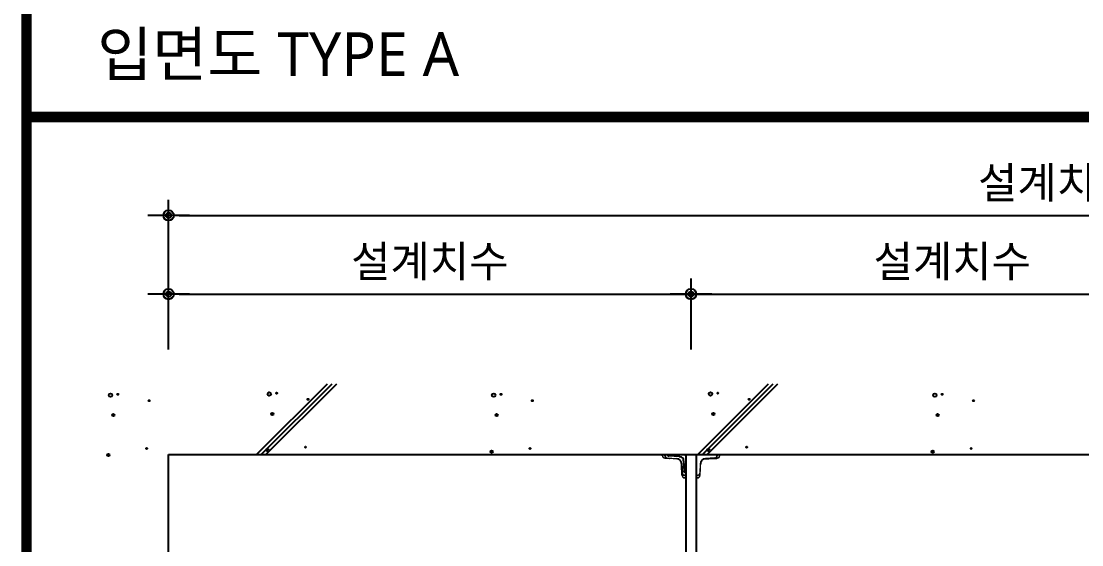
# Model space of a CAD drawing. Extents: x -256 to 8104, y -176 to 5714.
# Drawn here: x 2479 to 3494, y 3615 to 4116 of the extents above; entities that cross this region are included whole.
import ezdxf
from ezdxf.enums import TextEntityAlignment as Align

# ---------------------------------------------------------------- set-up
doc = ezdxf.new("R2010")
doc.units = 0
doc.header["$LTSCALE"] = 30
doc.layers.get('0').update_dxf_attribs({"linetype": 'CONTINUOUS'})
doc.layers.get('DEFPOINTS').update_dxf_attribs({"linetype": 'CONTINUOUS'})
for name, color, linetype in [('0_toilet', 6, 'CONTINUOUS'), ('DIM', 7, 'CONTINUOUS'), ('TIT', 3, 'CONTINUOUS'), ('경첩', 4, 'CONTINUOUS'), ('해치', 8, 'CONTINUOUS')]:
    doc.layers.add(name, color=color, linetype=linetype)
doc.styles.add('돋움', font='malgun.ttf')
doc.dimstyles.new('10', dxfattribs={"dimscale": 10, "dimtxt": 3, "dimasz": 1, "dimexe": 1.5, "dimexo": 2, "dimgap": 1, "dimtad": 1, "dimdec": 0, "dimlunit": 6, "dimtxsty": '돋움', "dimblk": 'DIMDOT', "dimcen": -1, "dimdle": 1.5, "dimclrt": 3, "dimazin": 3, "dimtfac": 1, "dimtdec": 0, "dimtix": 1, "dimtmove": 2, "dimatfit": 3, "dimldrblk": 'DIMDOT', "dimarcsym": 0})

# ---------------------------------------------------------------- blocks, each defined once
blk = doc.blocks.new('DIMDOT')
at = {"linetype": 'Continuous'}
blk.add_line((-2, 0), (2, 0), dxfattribs=at)
for radius in [0.5, 0.25]:
    blk.add_circle((0, 0), radius, dxfattribs=at)
blk = doc.blocks.new('*D21')
at = {"layer": 'DEFPOINTS', "color": 0}
for p in [(3620.2, 3854.6), (3120.2, 3781.5), (3620.2, 3781.5)]:
    blk.add_point(p, dxfattribs=at)
at = {"layer": 'DIM', "color": 0, "lineweight": -2, "ltscale": 10}
for p, q in [((3120.2, 3801.5), (3120.2, 3869.6)), ((3620.2, 3801.5), (3620.2, 3869.6)), ((3130.2, 3854.6), (3610.2, 3854.6))]:
    blk.add_line(p, q, dxfattribs=at)
at = {"layer": 'DIM', "color": 0, "lineweight": -2, "xscale": 10, "yscale": 10, "zscale": 10, "rotation": 180}
blk.add_blockref('DIMDOT', (3120.2, 3854.6), dxfattribs=at)
at = {"layer": 'DIM', "color": 0, "lineweight": -2, "xscale": 10, "yscale": 10, "zscale": 10}
blk.add_blockref('DIMDOT', (3620.2, 3854.6), dxfattribs=at)
at = {"layer": 'DIM', "color": 3, "insert": (3370.2, 3884.3), "char_height": 30, "attachment_point": 5, "style": '돋움'}
blk.add_mtext('설계치수', dxfattribs=at)
blk = doc.blocks.new('*D22')
at = {"layer": 'DEFPOINTS', "color": 0}
for p in [(3120.2, 3854.6), (2620.2, 3781.5), (3120.2, 3781.5)]:
    blk.add_point(p, dxfattribs=at)
at = {"layer": 'DIM', "color": 0, "lineweight": -2, "ltscale": 10}
for p, q in [((2620.2, 3801.5), (2620.2, 3869.6)), ((3120.2, 3801.5), (3120.2, 3869.6)), ((2630.2, 3854.6), (3110.2, 3854.6))]:
    blk.add_line(p, q, dxfattribs=at)
at = {"layer": 'DIM', "color": 0, "lineweight": -2, "xscale": 10, "yscale": 10, "zscale": 10, "rotation": 180}
blk.add_blockref('DIMDOT', (2620.2, 3854.6), dxfattribs=at)
at = {"layer": 'DIM', "color": 0, "lineweight": -2, "xscale": 10, "yscale": 10, "zscale": 10}
blk.add_blockref('DIMDOT', (3120.2, 3854.6), dxfattribs=at)
at = {"layer": 'DIM', "color": 3, "insert": (2870.2, 3884.3), "char_height": 30, "attachment_point": 5, "style": '돋움'}
blk.add_mtext('설계치수', dxfattribs=at)
blk = doc.blocks.new('*D36')
at = {"layer": 'DEFPOINTS', "color": 0}
for p in [(4320.2, 3930), (2620.2, 3781.5), (4320.2, 3781.5)]:
    blk.add_point(p, dxfattribs=at)
at = {"layer": 'DIM', "color": 0, "lineweight": -2}
for p, q in [((2620.2, 3801.5), (2620.2, 3945)), ((4320.2, 3801.5), (4320.2, 3945)), ((2630.2, 3930), (4310.2, 3930))]:
    blk.add_line(p, q, dxfattribs=at)
at = {"layer": 'DIM', "color": 0, "lineweight": -2, "xscale": 10, "yscale": 10, "zscale": 10, "rotation": 180}
blk.add_blockref('DIMDOT', (2620.2, 3930), dxfattribs=at)
at = {"layer": 'DIM', "color": 0, "lineweight": -2, "xscale": 10, "yscale": 10, "zscale": 10}
blk.add_blockref('DIMDOT', (4320.2, 3930), dxfattribs=at)
at = {"layer": 'DIM', "color": 3, "insert": (3470.2, 3959.6), "char_height": 30, "attachment_point": 5, "style": '돋움'}
blk.add_mtext('설계치수', dxfattribs=at)
blk = doc.blocks.new('FOLDING_01')
for p, q in [((2620.2, 2929.3), (2620.2, 3701.1)), ((2620.2, 3701.1), (4320.2, 3701.1))]:
    blk.add_line(p, q)
at = {"color": 4}
for p, q in [((3109, 3699), (3099.2, 3699.6)), ((3109, 3699), (3109.6, 3699)), ((3113, 3695.1), (3113.6, 3685.1))]:
    blk.add_line(p, q, dxfattribs=at)
at = {"color": 8, "const_width": 10}
for points in [[(2484.2, 2769.2), (2484.2, 5538.4)], [(2484.2, 4024.2), (5832, 4024.2)]]:
    blk.add_lwpolyline(points, dxfattribs=at)
at = {"color": 4}
for centre, radius, start, end in [((3099.3, 3701.2), 1.61, 184.0227, 266.85), ((3109.4, 3695.3), 3.66, 356.6481, 86.2207), ((3115.2, 3685.3), 1.65, 186.1664, 269.5984)]:
    blk.add_arc(centre, radius, start, end, dxfattribs=at)
at = {"layer": '0_toilet'}
for p, q in [((3115.2, 3701.1), (3115.2, 2976.1)), ((3125.2, 3701.1), (3125.2, 2976.1))]:
    blk.add_line(p, q, dxfattribs=at)
at = {"layer": '경첩', "color": 4, "linetype": 'Continuous', "lineweight": 15}
for p, q in [((3092.7, 3699.9), (3092.7, 3701.1)), ((3092.7, 3701.1), (3093, 3701.1)), ((3093, 3699.9), (3092.7, 3699.9)), ((3093, 3701.1), (3093, 3699.9)), ((3093, 3701.1), (3095.1, 3701.1)), ((3095, 3697.8), (3096.4, 3697.7)), ((3097.5, 3697.4), (3095, 3697.6)), ((3095.1, 3701.1), (3095.1, 3699.8)), ((3095.1, 3699.8), (3095.2, 3699.8)), ((3095.2, 3699.8), (3095.2, 3701.1)), ((3095.2, 3701.1), (3095.5, 3701.1)), ((3095.2, 3699.8), (3095.5, 3699.8)), ((3095.5, 3701.1), (3095.5, 3699.8)), ((3113.7, 3701.1), (3095.5, 3701.1)), ((3095.5, 3697.4), (3095.6, 3697.5)), ((3095.5, 3697.4), (3095.6, 3697.3)), ((3098.8, 3697.1), (3095.6, 3697.3)), ((3097.5, 3697.7), (3106.5, 3697.3)), ((3106.4, 3697), (3097.5, 3697.4)), ((3098.8, 3697.1), (3099, 3697.4)), ((3099.4, 3697.1), (3099.7, 3697.3)), ((3099.8, 3697.1), (3100, 3697.3)), ((3100.5, 3697.1), (3100.7, 3697.3)), ((3103.2, 3696.9), (3100.5, 3697.1)), ((3103.2, 3696.9), (3103.4, 3697.2)), ((3103.8, 3696.9), (3104.1, 3697.1)), ((3104.2, 3696.9), (3104.4, 3697.1)), ((3104.8, 3696.9), (3105.1, 3697.1)), ((3106.2, 3696.8), (3104.8, 3696.9)), ((3106.2, 3696.8), (3106.4, 3697)), ((3106.4, 3696.8), (3106.2, 3696.8)), ((3107.4, 3696.6), (3107.6, 3696.8)), ((3108, 3696.4), (3108.2, 3696.6)), ((3108.2, 3696.3), (3108.4, 3696.5)), ((3108.7, 3696.1), (3108.9, 3696.3)), ((3108.9, 3696), (3109.1, 3696.1)), ((3110, 3694.9), (3110.2, 3695.1)), ((3110.1, 3694.7), (3110.3, 3694.9)), ((3115.2, 3681.3), (3115.2, 3699.6)), ((3125.2, 3681.3), (3125.2, 3699.6)), ((3126.7, 3701.1), (3145, 3701.1)), ((3130.3, 3694.7), (3130.1, 3694.9)), ((3130.5, 3694.9), (3130.3, 3695.1)), ((3131.6, 3696), (3131.4, 3696.1)), ((3131.8, 3696.1), (3131.6, 3696.3)), ((3132.2, 3696.3), (3132.1, 3696.5)), ((3132.5, 3696.4), (3132.3, 3696.6)), ((3133, 3696.6), (3132.8, 3696.8)), ((3143, 3697.7), (3134, 3697.3)), ((3134, 3697), (3143, 3697.4)), ((3134.3, 3696.8), (3134, 3697)), ((3134, 3696.8), (3134.3, 3696.8)), ((3134.3, 3696.8), (3135.6, 3696.9)), ((3135.6, 3696.9), (3135.4, 3697.1)), ((3136.3, 3696.9), (3136.1, 3697.1)), ((3136.6, 3696.9), (3136.4, 3697.1)), ((3137.3, 3696.9), (3137.1, 3697.2)), ((3137.3, 3696.9), (3140, 3697.1)), ((3140, 3697.1), (3139.8, 3697.3)), ((3140.7, 3697.1), (3140.4, 3697.3)), ((3141, 3697.1), (3140.8, 3697.3)), ((3141.7, 3697.1), (3141.5, 3697.4)), ((3141.7, 3697.1), (3144.9, 3697.3)), ((3143, 3697.4), (3145.5, 3697.6)), ((3145.5, 3697.8), (3144, 3697.7)), ((3145, 3697.4), (3144.8, 3697.5)), ((3145, 3697.4), (3144.9, 3697.3)), ((3145, 3701.1), (3145, 3699.8)), ((3145.2, 3701.1), (3145, 3701.1)), ((3145.2, 3699.8), (3145, 3699.8)), ((3145.2, 3699.8), (3145.2, 3701.1)), ((3145.3, 3699.8), (3145.2, 3699.8)), ((3147.5, 3701.1), (3145.3, 3701.1)), ((3145.3, 3701.1), (3145.3, 3699.8)), ((3147.5, 3701.1), (3147.5, 3699.9)), ((3147.7, 3701.1), (3147.5, 3701.1)), ((3147.5, 3699.9), (3147.7, 3699.9)), ((3147.7, 3699.9), (3147.7, 3701.1)), ((3110.4, 3694.3), (3110.6, 3694.5)), ((3110.5, 3694), (3110.7, 3694.2)), ((3110.7, 3693.6), (3110.9, 3693.8)), ((3111, 3693.3), (3110.8, 3693.1)), ((3110.8, 3693.1), (3111, 3693.3)), ((3110.9, 3692.7), (3111.1, 3693)), ((3110.9, 3692.5), (3111.2, 3692.7)), ((3111, 3691.6), (3111, 3692.3)), ((3111, 3691.6), (3111.2, 3691.8)), ((3111, 3691.5), (3111.2, 3691.7)), ((3111, 3691.5), (3111, 3691.6)), ((3111, 3691.2), (3111, 3691.5)), ((3111, 3691.2), (3111.2, 3691.4)), ((3111, 3691.1), (3111.2, 3691.3)), ((3111, 3691.1), (3111, 3691.2)), ((3111.1, 3690.2), (3111, 3691.1)), ((3111.1, 3690.2), (3111.3, 3690.4)), ((3111.1, 3689.9), (3111.3, 3690.2)), ((3111.1, 3689.5), (3111.1, 3689.9)), ((3111.1, 3689.5), (3111.3, 3689.7)), ((3111.1, 3689.5), (3111.3, 3689.7)), ((3111.2, 3686.6), (3111.1, 3689.5)), ((3111.6, 3683.3), (3111.2, 3692.3)), ((3111.2, 3686.6), (3111.5, 3686.9)), ((3111.2, 3686.3), (3111.5, 3686.5)), ((3111.3, 3685.6), (3111.2, 3686.3)), ((3111.3, 3685.6), (3111.5, 3685.8)), ((3111.3, 3685.3), (3111.5, 3685.5)), ((3111.3, 3684.6), (3111.6, 3684.8)), ((3111.4, 3681.9), (3111.3, 3684.6)), ((3111.5, 3692.3), (3111.9, 3683.3)), ((3129, 3692.3), (3128.6, 3683.3)), ((3128.8, 3683.3), (3129.3, 3692.3)), ((3129.2, 3685.3), (3128.9, 3685.5)), ((3129.1, 3684.6), (3128.9, 3684.8)), ((3129.2, 3686.6), (3129, 3686.9)), ((3129.2, 3686.3), (3129, 3686.5)), ((3129.2, 3685.6), (3129, 3685.8)), ((3129, 3681.9), (3129.1, 3684.6)), ((3129.4, 3689.5), (3129.1, 3689.7)), ((3129.4, 3689.5), (3129.1, 3689.7)), ((3129.5, 3691.6), (3129.2, 3691.8)), ((3129.5, 3691.5), (3129.2, 3691.7)), ((3129.5, 3691.2), (3129.2, 3691.4)), ((3129.4, 3691.1), (3129.2, 3691.3)), ((3129.4, 3690.2), (3129.2, 3690.4)), ((3129.4, 3689.9), (3129.2, 3690.2)), ((3129.2, 3686.6), (3129.4, 3689.5)), ((3129.2, 3685.6), (3129.2, 3686.3)), ((3129.6, 3692.7), (3129.3, 3693)), ((3129.5, 3692.5), (3129.3, 3692.7)), ((3129.4, 3693.3), (3129.6, 3693.1)), ((3129.6, 3693.1), (3129.4, 3693.3)), ((3129.4, 3691.1), (3129.5, 3691.2)), ((3129.4, 3690.2), (3129.4, 3691.1)), ((3129.4, 3689.5), (3129.4, 3689.9)), ((3129.5, 3691.6), (3129.5, 3692.3)), ((3129.5, 3691.5), (3129.5, 3691.6)), ((3129.5, 3691.2), (3129.5, 3691.5)), ((3129.8, 3693.6), (3129.6, 3693.8)), ((3129.9, 3694), (3129.8, 3694.2)), ((3130.1, 3694.3), (3129.9, 3694.5)), ((3111.4, 3681.9), (3111.7, 3682.1)), ((3111.7, 3680.8), (3111.6, 3683.3)), ((3111.6, 3681.3), (3111.7, 3681.4)), ((3111.9, 3682.3), (3112, 3680.8)), ((3114, 3681.3), (3115.2, 3681.3)), ((3114, 3681.1), (3114, 3681.3)), ((3114, 3681.1), (3114, 3681)), ((3115.2, 3681.1), (3114, 3681.1)), ((3114, 3681), (3115.2, 3681)), ((3114.1, 3678.8), (3115.2, 3678.8)), ((3114.1, 3678.8), (3114.1, 3678.6)), ((3115.2, 3678.6), (3114.1, 3678.6)), ((3115.2, 3681.3), (3115.2, 3681.1)), ((3115.2, 3681), (3115.2, 3678.8)), ((3115.2, 3678.8), (3115.2, 3678.6)), ((3126.5, 3681.3), (3125.2, 3681.3)), ((3125.2, 3681.3), (3125.2, 3681.1)), ((3125.2, 3681.1), (3126.5, 3681.1)), ((3126.5, 3681), (3125.2, 3681)), ((3125.2, 3681), (3125.2, 3678.8)), ((3126.4, 3678.8), (3125.2, 3678.8)), ((3125.2, 3678.8), (3125.2, 3678.6)), ((3125.2, 3678.6), (3126.4, 3678.6)), ((3126.4, 3678.8), (3126.4, 3678.6)), ((3126.5, 3681.1), (3126.5, 3681.3)), ((3126.5, 3681.1), (3126.5, 3681)), ((3128.5, 3682.3), (3128.5, 3680.8)), ((3128.7, 3680.8), (3128.8, 3683.3)), ((3128.9, 3681.3), (3128.7, 3681.4)), ((3129, 3681.9), (3128.8, 3682.1))]:
    blk.add_line(p, q, dxfattribs=at)
at = {"layer": '경첩', "color": 4, "linetype": 'Continuous', "lineweight": 15, "flags": 128}
for points in [[(3095, 3697.8), (3095, 3697.8), (3095, 3697.7), (3095, 3697.7), (3095, 3697.6), (3095, 3697.6), (3095, 3697.6), (3095, 3697.6), (3095, 3697.6)], [(3097.5, 3697.4), (3097.5, 3697.5), (3097.5, 3697.5), (3097.5, 3697.5), (3097.5, 3697.5), (3097.5, 3697.6), (3097.5, 3697.6), (3097.5, 3697.6), (3097.5, 3697.7)], [(3099.4, 3697.1), (3099.4, 3697.1), (3099.4, 3697.1), (3099.3, 3697.1), (3099.2, 3697.1), (3099.1, 3697.1), (3099, 3697.1), (3098.9, 3697.1), (3098.8, 3697.1)], [(3100.5, 3697.1), (3100.3, 3697.1), (3100.2, 3697.1), (3100.1, 3697.1), (3100, 3697.1), (3099.9, 3697.1), (3099.9, 3697.1), (3099.8, 3697.1), (3099.8, 3697.1), (3099.8, 3697.1)], [(3103.8, 3696.9), (3103.8, 3696.9), (3103.8, 3696.9), (3103.7, 3696.9), (3103.6, 3696.9), (3103.5, 3696.9), (3103.4, 3696.9), (3103.3, 3696.9), (3103.2, 3696.9)], [(3104.8, 3696.9), (3104.7, 3696.9), (3104.6, 3696.9), (3104.5, 3696.9), (3104.4, 3696.9), (3104.3, 3696.9), (3104.2, 3696.9), (3104.2, 3696.9), (3104.2, 3696.9)], [(3106.4, 3697), (3106.4, 3697), (3106.4, 3697), (3106.4, 3697.1), (3106.4, 3697.1), (3106.5, 3697.1), (3106.5, 3697.2), (3106.5, 3697.2), (3106.5, 3697.3)], [(3134, 3697), (3134, 3697), (3134, 3697), (3134, 3697.1), (3134, 3697.1), (3134, 3697.1), (3134, 3697.2), (3134, 3697.2), (3134, 3697.3)], [(3135.6, 3696.9), (3135.7, 3696.9), (3135.9, 3696.9), (3136, 3696.9), (3136.1, 3696.9), (3136.2, 3696.9), (3136.2, 3696.9), (3136.3, 3696.9), (3136.3, 3696.9)], [(3136.6, 3696.9), (3136.6, 3696.9), (3136.7, 3696.9), (3136.7, 3696.9), (3136.8, 3696.9), (3136.9, 3696.9), (3137, 3696.9), (3137.2, 3696.9), (3137.3, 3696.9)], [(3140, 3697.1), (3140.1, 3697.1), (3140.2, 3697.1), (3140.3, 3697.1), (3140.4, 3697.1), (3140.5, 3697.1), (3140.6, 3697.1), (3140.6, 3697.1), (3140.7, 3697.1), (3140.7, 3697.1)], [(3141, 3697.1), (3141, 3697.1), (3141.1, 3697.1), (3141.1, 3697.1), (3141.2, 3697.1), (3141.3, 3697.1), (3141.4, 3697.1), (3141.6, 3697.1), (3141.7, 3697.1)], [(3143, 3697.4), (3143, 3697.5), (3143, 3697.5), (3143, 3697.5), (3143, 3697.5), (3143, 3697.6), (3143, 3697.6), (3143, 3697.6), (3143, 3697.7)], [(3145.5, 3697.8), (3145.5, 3697.8), (3145.5, 3697.7), (3145.5, 3697.7), (3145.5, 3697.6), (3145.5, 3697.6), (3145.5, 3697.6), (3145.5, 3697.6), (3145.5, 3697.6)], [(3110.8, 3693.1), (3110.8, 3693.1), (3110.8, 3693.1)], [(3110.9, 3692.5), (3110.9, 3692.7), (3110.9, 3692.7)], [(3111.1, 3689.9), (3111.1, 3690), (3111.1, 3690.1), (3111.1, 3690.2)], [(3111.1, 3689.5), (3111.1, 3689.5), (3111.1, 3689.5)], [(3111.2, 3692.3), (3111.2, 3692.3), (3111.2, 3692.3), (3111.2, 3692.3), (3111.3, 3692.3), (3111.3, 3692.3), (3111.4, 3692.3), (3111.4, 3692.3), (3111.5, 3692.3)], [(3111.3, 3684.6), (3111.3, 3684.7), (3111.3, 3684.8), (3111.3, 3685), (3111.3, 3685.1), (3111.3, 3685.1), (3111.3, 3685.2), (3111.3, 3685.2), (3111.3, 3685.3)], [(3129.3, 3692.3), (3129.3, 3692.3), (3129.2, 3692.3), (3129.2, 3692.3), (3129.2, 3692.3), (3129.1, 3692.3), (3129.1, 3692.3), (3129.1, 3692.3), (3129, 3692.3)], [(3129.1, 3684.6), (3129.1, 3684.7), (3129.2, 3684.8), (3129.2, 3685), (3129.2, 3685.1), (3129.2, 3685.1), (3129.2, 3685.2), (3129.2, 3685.2), (3129.2, 3685.3)], [(3129.4, 3689.9), (3129.4, 3690), (3129.4, 3690.1), (3129.4, 3690.2)], [(3129.4, 3689.5), (3129.4, 3689.5), (3129.4, 3689.5)], [(3129.5, 3692.5), (3129.5, 3692.7), (3129.6, 3692.7)], [(3129.6, 3693.1), (3129.6, 3693.1), (3129.6, 3693.1)], [(3111.5, 3681.4), (3111.5, 3681.5), (3111.5, 3681.6), (3111.5, 3681.7), (3111.4, 3681.9)], [(3111.5, 3681.4), (3111.5, 3681.4), (3111.5, 3681.3), (3111.5, 3681.3), (3111.5, 3681.3), (3111.5, 3681.3), (3111.5, 3681.3), (3111.6, 3681.3), (3111.6, 3681.3)], [(3111.6, 3683.3), (3111.6, 3683.3), (3111.6, 3683.3), (3111.7, 3683.3), (3111.7, 3683.3), (3111.7, 3683.3), (3111.8, 3683.3), (3111.8, 3683.3), (3111.9, 3683.3)], [(3112, 3680.8), (3111.9, 3680.8), (3111.9, 3680.8), (3111.9, 3680.8), (3111.8, 3680.8), (3111.8, 3680.8), (3111.8, 3680.8), (3111.8, 3680.8), (3111.7, 3680.8)], [(3128.5, 3680.8), (3128.5, 3680.8), (3128.6, 3680.8), (3128.6, 3680.8), (3128.6, 3680.8), (3128.7, 3680.8), (3128.7, 3680.8), (3128.7, 3680.8), (3128.7, 3680.8)], [(3128.8, 3683.3), (3128.8, 3683.3), (3128.8, 3683.3), (3128.8, 3683.3), (3128.8, 3683.3), (3128.7, 3683.3), (3128.7, 3683.3), (3128.6, 3683.3), (3128.6, 3683.3)], [(3129, 3681.4), (3129, 3681.4), (3129, 3681.3), (3128.9, 3681.3), (3128.9, 3681.3), (3128.9, 3681.3), (3128.9, 3681.3), (3128.9, 3681.3), (3128.9, 3681.3)], [(3129, 3681.4), (3129, 3681.5), (3129, 3681.6), (3129, 3681.7), (3129, 3681.9)]]:
    blk.add_lwpolyline(points, dxfattribs=at)
at = {"layer": '경첩', "color": 4, "linetype": 'Continuous', "lineweight": 15}
for centre, radius, start, end in [((3095.1, 3699.9), 2.35, 180, 267.3017), ((3095.1, 3699.9), 2.1, 180, 267.3017), ((3097.6, 3699.8), 2.35, 180, 267.3017), ((3097.6, 3699.8), 2.1, 180, 267.3017), ((3106.2, 3692), 5, 2.6983, 87.3017), ((3106.2, 3692), 4.75, 75, 87.3017), ((3106.2, 3692), 5.25, 2.6983, 87.3017), ((3106.2, 3692), 4.75, 68.2494, 75.0002), ((3106.2, 3692), 4.75, 58.7002, 65.0052), ((3106.2, 3692), 4.75, 55.6142, 58.7009), ((3106.2, 3692), 4.75, 37.4392, 55.6151), ((3106.2, 3692), 4.75, 34.3855, 37.4388), ((3113.7, 3699.6), 1.5, 0, 90), ((3126.7, 3699.6), 1.5, 90, 180), ((3134.2, 3692), 5.25, 92.6983, 177.3017), ((3134.2, 3692), 5, 92.6983, 177.3017), ((3134.3, 3692), 4.75, 142.5612, 145.6145), ((3134.2, 3692), 4.75, 124.3849, 142.5608), ((3134.2, 3692), 4.75, 121.2991, 124.3858), ((3134.2, 3692), 4.75, 114.9948, 121.2998), ((3134.2, 3692), 4.75, 104.9998, 111.7506), ((3134.2, 3692), 4.75, 92.6983, 105), ((3142.9, 3699.8), 2.1, 272.6983, 0), ((3142.9, 3699.8), 2.35, 272.6983, 0), ((3145.4, 3699.9), 2.1, 272.6983, 0), ((3145.4, 3699.9), 2.35, 272.6983, 0), ((3106.2, 3692), 4.75, 28.1736, 34.3849), ((3106.2, 3692), 4.75, 19.766, 24.9948), ((3106.2, 3692), 4.75, 13.2431, 19.766), ((3106.2, 3692), 4.75, 8.6056, 13.1623), ((3106.2, 3692), 4.75, 2.6983, 5.9088), ((3134.2, 3692), 4.75, 174.0912, 177.3017), ((3134.2, 3692), 4.75, 160.234, 166.7569), ((3134.2, 3692), 4.75, 166.8377, 171.3944), ((3134.2, 3692), 4.75, 155.0052, 160.234), ((3134.2, 3692), 4.75, 145.6151, 151.8264), ((3114, 3683.4), 2.35, 182.6983, 270), ((3114.1, 3680.9), 2.35, 182.6983, 270), ((3114, 3683.4), 2.1, 182.6983, 270), ((3114.1, 3680.9), 2.1, 182.6983, 270), ((3126.4, 3680.9), 2.1, 270, 357.3017), ((3126.4, 3680.9), 2.35, 270, 357.3017), ((3126.5, 3683.4), 2.1, 270, 357.3017), ((3126.5, 3683.4), 2.35, 270, 357.3017)]:
    blk.add_arc(centre, radius, start, end, dxfattribs=at)
at = {"layer": '해치'}
for p, q in [((2704.5, 3701.1), (2772.3, 3768.8)), ((2713.3, 3701.1), (2781.1, 3768.8)), ((3126.7, 3701.1), (3194.4, 3768.8)), ((3135.5, 3701.1), (3203.3, 3768.8))]:
    blk.add_line(p, q, dxfattribs=at)
at = {"layer": '해치', "color": 2}
for p, q in [((2708.9, 3701.1), (2776.7, 3768.8)), ((3131.1, 3701.1), (3198.8, 3768.8))]:
    blk.add_line(p, q, dxfattribs=at)
at = {"layer": '해치'}
for centre, radius in [((2564.6, 3757.8), 1.68), ((2571.6, 3758.6), 0.56), ((2716.6, 3759), 1.68), ((2723.6, 3759.8), 0.56), ((2931.4, 3757.8), 1.68), ((2938.3, 3758.6), 0.56), ((3138.8, 3759), 1.68), ((3145.8, 3759.8), 0.56), ((3353.5, 3757.8), 1.68), ((3360.5, 3758.6), 0.56), ((2601.6, 3752.6), 0.56), ((2753.6, 3753.8), 0.56), ((2968.3, 3752.6), 0.56), ((3175.8, 3753.8), 0.56), ((3390.5, 3752.6), 0.56), ((2567.4, 3738.7), 1.12), ((2719.4, 3739.8), 1.12), ((2934.2, 3738.7), 1.12), ((3141.6, 3739.8), 1.12), ((3356.3, 3738.7), 1.12), ((2599.3, 3706.8), 0.559), ((2714.6, 3705.2), 1.12), ((2751.3, 3708), 0.559), ((2929.4, 3703.8), 1.12), ((2966.1, 3706.8), 0.559), ((3136.8, 3705.2), 1.12), ((3173.5, 3708), 0.559), ((3351.5, 3703.8), 1.12), ((3388.3, 3706.8), 0.559), ((2562.6, 3700.6), 1.12)]:
    blk.add_circle(centre, radius, dxfattribs=at)
at = {"layer": 'TIT', "style": '돋움'}
blk.add_text('입면도 TYPE A', height=42, dxfattribs=at).set_placement((2898.3, 4063.3), align=Align.RIGHT)
at = {"layer": 'DIM'}
dim = blk.add_linear_dim(base=(4320.2, 3930), p1=(2620.2, 3781.5), p2=(4320.2, 3781.5), text='설계치수', dimstyle='10', dxfattribs=at)
dim.commit()
dim.dimension.update_dxf_attribs({"geometry": '*D36', "text_midpoint": (3470.2, 3959.6)})
at = {"layer": 'DIM', "ltscale": 10}
for base, p1, p2, picture, middle in [((3120.2, 3854.6), (2620.2, 3781.5), (3120.2, 3781.5), '*D22', (2870.2, 3884.3)), ((3620.2, 3854.6), (3120.2, 3781.5), (3620.2, 3781.5), '*D21', (3370.2, 3884.3))]:
    dim = blk.add_linear_dim(base=base, p1=p1, p2=p2, text='설계치수', dimstyle='10', override={"dimtxsty": '돋움'}, dxfattribs=at)
    dim.commit()
    dim.dimension.update_dxf_attribs({"geometry": picture, "text_midpoint": middle})

msp = doc.modelspace()

# ---------------------------------------------------------------- block references
msp.add_blockref('FOLDING_01', (0, 0))

doc.saveas('drawing.dxf')
